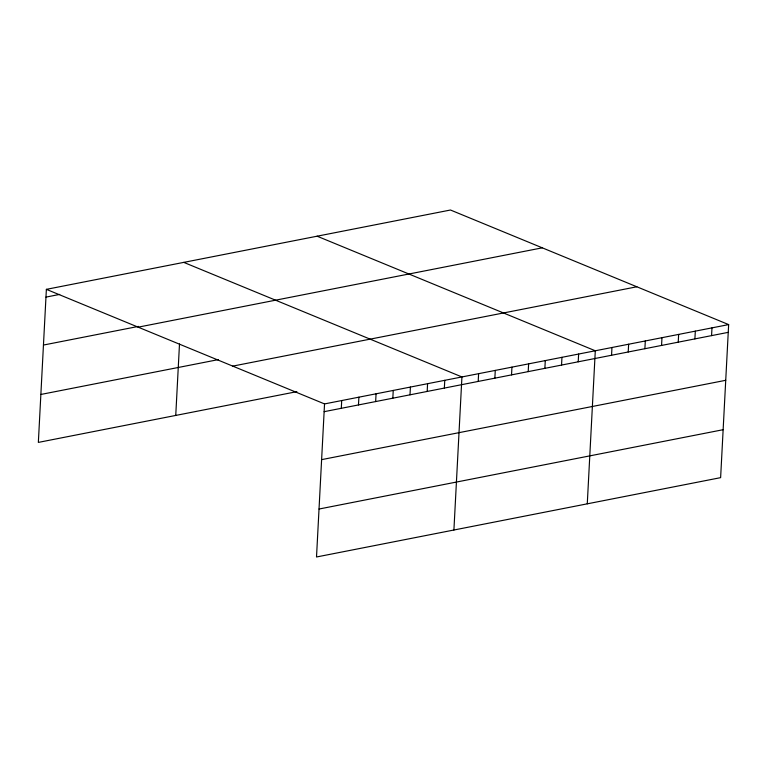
<?xml version="1.0" encoding="UTF-8"?>
<svg xmlns="http://www.w3.org/2000/svg" width="767" height="767" viewBox="0 0 767 767"><rect width="100%" height="100%" fill="white"/><g stroke="black" fill="none" stroke-linecap="round" stroke-linejoin="round"><path stroke-width="1.15" d="M46.375 289.351L324.537 403.921L316.512 556.986L720.625 477.649L728.65 324.594L450.488 210.014L46.375 289.351L38.35 442.406L296.877 391.649M175.748 415.436L179.497 343.961M341.305 408.312L341.708 400.556M358.477 404.938L358.889 397.181M375.657 401.563L376.06 393.807M392.829 398.198L393.241 390.441M410.009 394.823L410.412 387.067M427.181 391.448L427.583 383.692M444.352 388.083L444.764 380.327M453.911 530.007L461.935 376.952L183.773 262.381M478.196 381.439L478.608 373.682M494.868 378.169L495.271 370.413M511.541 374.89L511.944 367.134M528.204 371.621L528.616 363.865M544.877 368.352L545.279 360.595M561.549 365.073L561.952 357.317M578.213 361.803L578.625 354.047M587.273 503.833L595.297 350.778L317.126 236.198M611.558 355.255L611.961 347.499M628.221 351.986L628.633 344.23M644.894 348.717L645.306 340.96M661.566 345.438L661.969 337.681M678.239 342.168L678.642 334.412M694.902 338.899L695.314 331.143M711.575 335.62L711.977 327.864M45.962 297.107L59.701 294.403M43.451 345.054L138.482 326.397M138.165 327.164L542.279 247.827M40.862 394.459L218.269 359.627M232.746 366.118L636.859 286.781M324.537 403.921L728.65 324.594M324.134 411.678L728.247 332.351M321.622 459.634L725.735 380.298M319.024 509.029L723.137 429.702"/></g></svg>
